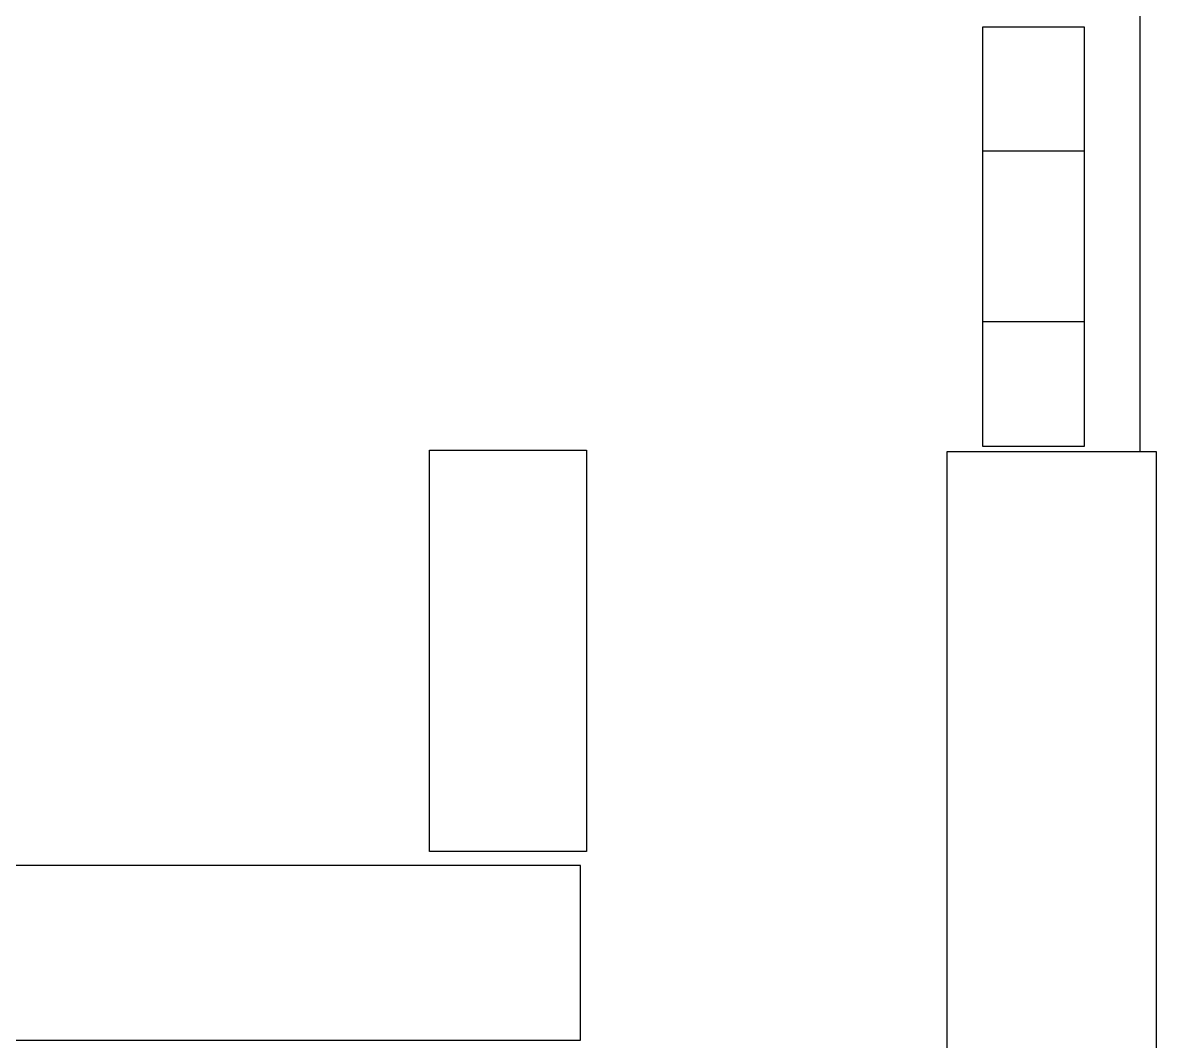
# Model space of a CAD drawing. Header units: inches. Extents: x -978 to -2, y 48 to 749.
# Drawn here: x -134.1 to -4.1, y 374.1 to 490.8 of the extents above; entities that cross this region are included whole.
import ezdxf

# ---------------------------------------------------------------- set-up
doc = ezdxf.new("R2010")
doc.units = ezdxf.units.IN
doc.header["$MEASUREMENT"] = 0

msp = doc.modelspace()

# ---------------------------------------------------------------- linework, layer by layer
at = {"color": 7, "linetype": 'Continuous', "lineweight": 25}
for p, q in [((-6, 749.27), (-6, 441.6)), ((-24.05, 490.28), (-24.05, 442.28)), ((-12.34, 490.28), (-24.05, 490.28)), ((-12.34, 442.28), (-12.34, 490.28)), ((-24.05, 476.1), (-12.34, 476.1)), ((-12.34, 456.51), (-24.05, 456.51)), ((-24.05, 442.28), (-12.34, 442.28)), ((-87.44, 395.8), (-87.44, 441.8)), ((-87.44, 441.8), (-69.44, 441.8)), ((-69.44, 441.8), (-69.44, 395.8)), ((-28.12, 441.6), (-28.12, 364.6)), ((-4.12, 441.6), (-28.12, 441.6)), ((-4.12, 364.6), (-4.12, 441.6)), ((-69.44, 395.8), (-87.44, 395.8)), ((-70.13, 394.19), (-137.13, 394.19)), ((-70.13, 374.19), (-70.13, 394.19)), ((-137.13, 374.19), (-70.13, 374.19))]:
    msp.add_line(p, q, dxfattribs=at)

doc.saveas('drawing.dxf')
